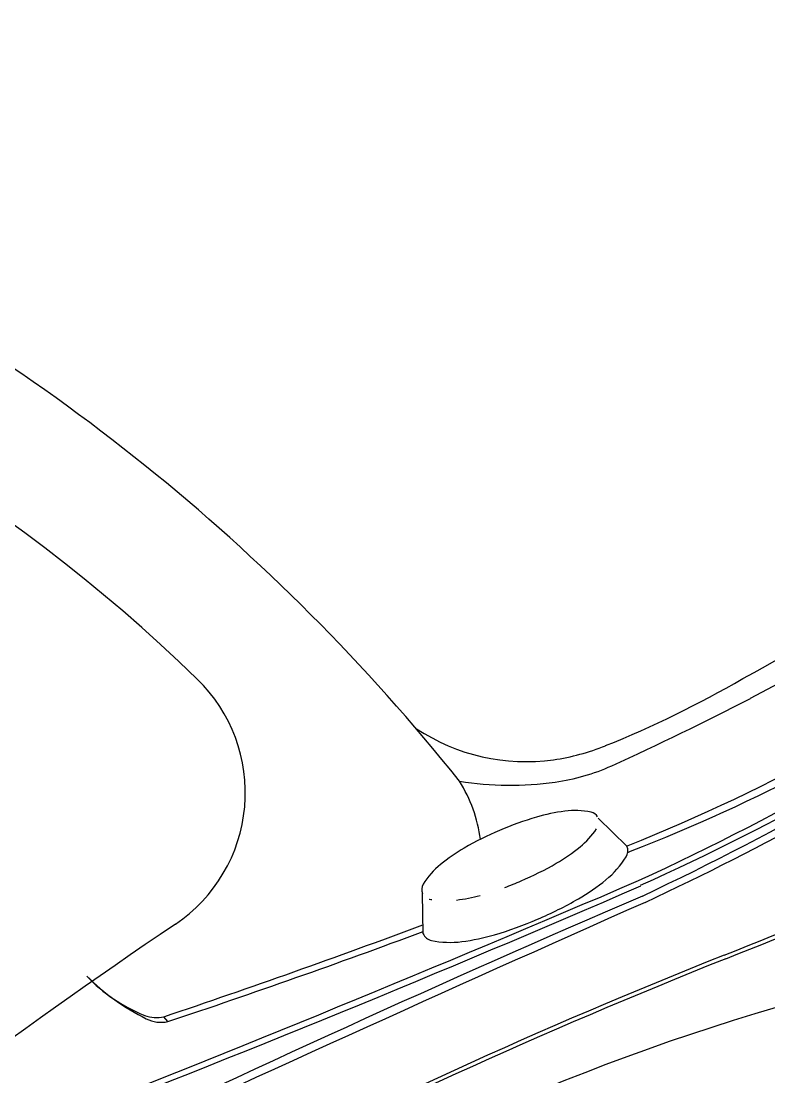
# Model space of a CAD drawing. Extents: x 1075 to 1144, y 510 to 635.
# Drawn here: x 1107.69 to 1119.49, y 541.94 to 558.6 of the extents above; entities that cross this region are included whole.
import ezdxf

# ---------------------------------------------------------------- set-up
doc = ezdxf.new("R2010")
doc.units = 0
doc.header["$MEASUREMENT"] = 0
doc.layers.add('1', color=4, linetype='Continuous')

# ---------------------------------------------------------------- blocks, each defined once
blk = doc.blocks.new('L')
at = {"layer": '1', "color": 2}
for p, q in [((-1.52, -1.075), (-1.755, -0.484)), ((1.745, -0.521), (1.497, -1.107))]:
    blk.add_line(p, q, dxfattribs=at)
for points in [[(1.745, -0.521, 0.245947), (1.668, -0.371, 0.081817), (1.236, -0.16, 0.04033), (0.718, -0.05, 0.029604), (0, 0, 0.029604), (-0.719, -0.035, 0.04033), (-1.239, -0.134, 0.081817), (-1.675, -0.336, 0.245947), (-1.755, -0.484, 0.196903)], [(-1.519, -1.093, 0.216002), (-1.454, -1.205, 0.081817), (-1.082, -1.386, 0.04033), (-0.635, -1.481, 0.029604), (-0.016, -1.524, 0.029604), (0.604, -1.494, 0.04033), (1.052, -1.409, 0.081817), (1.428, -1.235, 0.245947), (1.497, -1.107, 0.245947)], [(1.497, -1.107, 0.005775), (1.497, -1.103, 0.081817)]]:
    blk.add_lwpolyline(points, format="xyb", dxfattribs=at)
at = {"layer": '1', "color": 3}
for points in [[(0.27, -0.668, 0.013206), (-0.007, -0.658, 0.029604), (-0.627, -0.688, 0.04033), (-1.075, -0.774, 0.075759), (-1.426, -0.93, 0.245947)], [(1.047, -0.793, 0.033602), (0.676, -0.71, 0.029604)], [(1.437, -0.982, 0.012327), (1.431, -0.978, 0.007666), (1.399, -0.956, 0.034668)]]:
    blk.add_lwpolyline(points, format="xyb", dxfattribs=at)
blk = doc.blocks.new('19 HS TX')
at = {"layer": '1', "color": 3, "linetype": 'Continuous'}
blk.add_line((34.247, 23.023), (34.184, 23.1), dxfattribs=at)
for centre, radius, start, end in [((-103.911, -91.284), 200.06, 39.50963, 44.49037), ((11.489, 55.822), 56.462, 281.1424, 348.857), ((13.82, 6.842), 32.021, 38.5936, 63.8179), ((22.593, 66.534), 45.483, 294.8047, 314.1004), ((23.928, 64.423), 43.088, 294.3689, 313.2846), ((21.923, 66.98), 46.416, 295.2663, 313.1238), ((32.563, 49.091), 23.62, 297.4166, 313.2629), ((23.276, 64.678), 43.866, 294.9453, 311.0987), ((30.189, 54.005), 30.39, 291.8663, 305.6797), ((31.633, 51.27), 27.415, 291.2024, 304.537), ((22.235, 69.002), 46.051, 294.3876, 297.4166), ((39.917, 29.999), 3.227, 277.8347, 294.3876), ((39.649, 31.947), 5.193, 261.1204, 277.8347), ((36.982, 25.626), 2.212, 7.054, 32.5367), ((-9.837, 153.743), 137.86, 291.85674, 291.86633), ((-6.549, 145.086), 128.7, 291.92322, 291.94469), ((-93.313, 340.44), 342.882, 291.46221, 293.184), ((-53.591, 244.484), 239.129, 291.02249, 293.48598), ((140.006, -203.194), 248.459, 113.29858, 115.65269), ((276.383, -504.32), 578.894, 113.907886, 114.923382), ((-9.837, 153.743), 137.86, 288.6217, 290.424), ((-6.549, 145.086), 128.7, 288.48076, 290.38131), ((35.476, 26.246), 3.545, 224.9494, 243.6826), ((34.821, 25.489), 2.548, 223.3084, 248.3215), ((54.089, -11.776), 36.489, 103.5097, 121.3453), ((34.064, 23.586), 0.5, 248.3215, 283.8221), ((34.143, 23.55), 0.538, 243.6826, 281.1711)]:
    blk.add_arc(centre, radius, start, end, dxfattribs=at)
at = {"layer": '1', "linetype": 'Continuous'}
blk.add_arc((11.489, 55.822), 56.992, 278.0077, 351.9917, dxfattribs=at)
at = {"layer": '1', "color": 2, "linetype": 'Continuous'}
for centre, radius, start, end in [((52.334, 27.579), 26.432, 138.3782, 155.1216), ((16.375, 9.552), 26.314, 45.8311, 100.5205), ((30.32, 52.32), 27.195, 298.5595, 312.2189), ((32.968, 26.634), 2.5, 303.9737, 45.8311), ((34.655, 43.44), 17.328, 292.0269, 300.0081), ((39.893, 30.236), 3.111, 236.405, 278.0722), ((39.837, 30.63), 3.51, 278.0722, 292.0269), ((-164.726, 546.489), 562.21, 291.68644, 292.35182), ((-164.726, 546.489), 562.272, 291.68644, 292.35182), ((85.718, -51.649), 91.897, 123.97373, 135.4589), ((77.773, -63.304), 94.031, 111.68644, 117.33348), ((77.773, -63.304), 93.969, 111.68644, 117.33348)]:
    blk.add_arc(centre, radius, start, end, dxfattribs=at)
at = {"layer": '1', "rotation": 203.8216633982461}
blk.add_blockref('L', (40.08, 24.638), dxfattribs=at)

msp = doc.modelspace()

# ---------------------------------------------------------------- block references
at = {"layer": '1'}
msp.add_blockref('19 HS TX', (1075.762, 519.794), dxfattribs=at)

doc.saveas('drawing.dxf')
